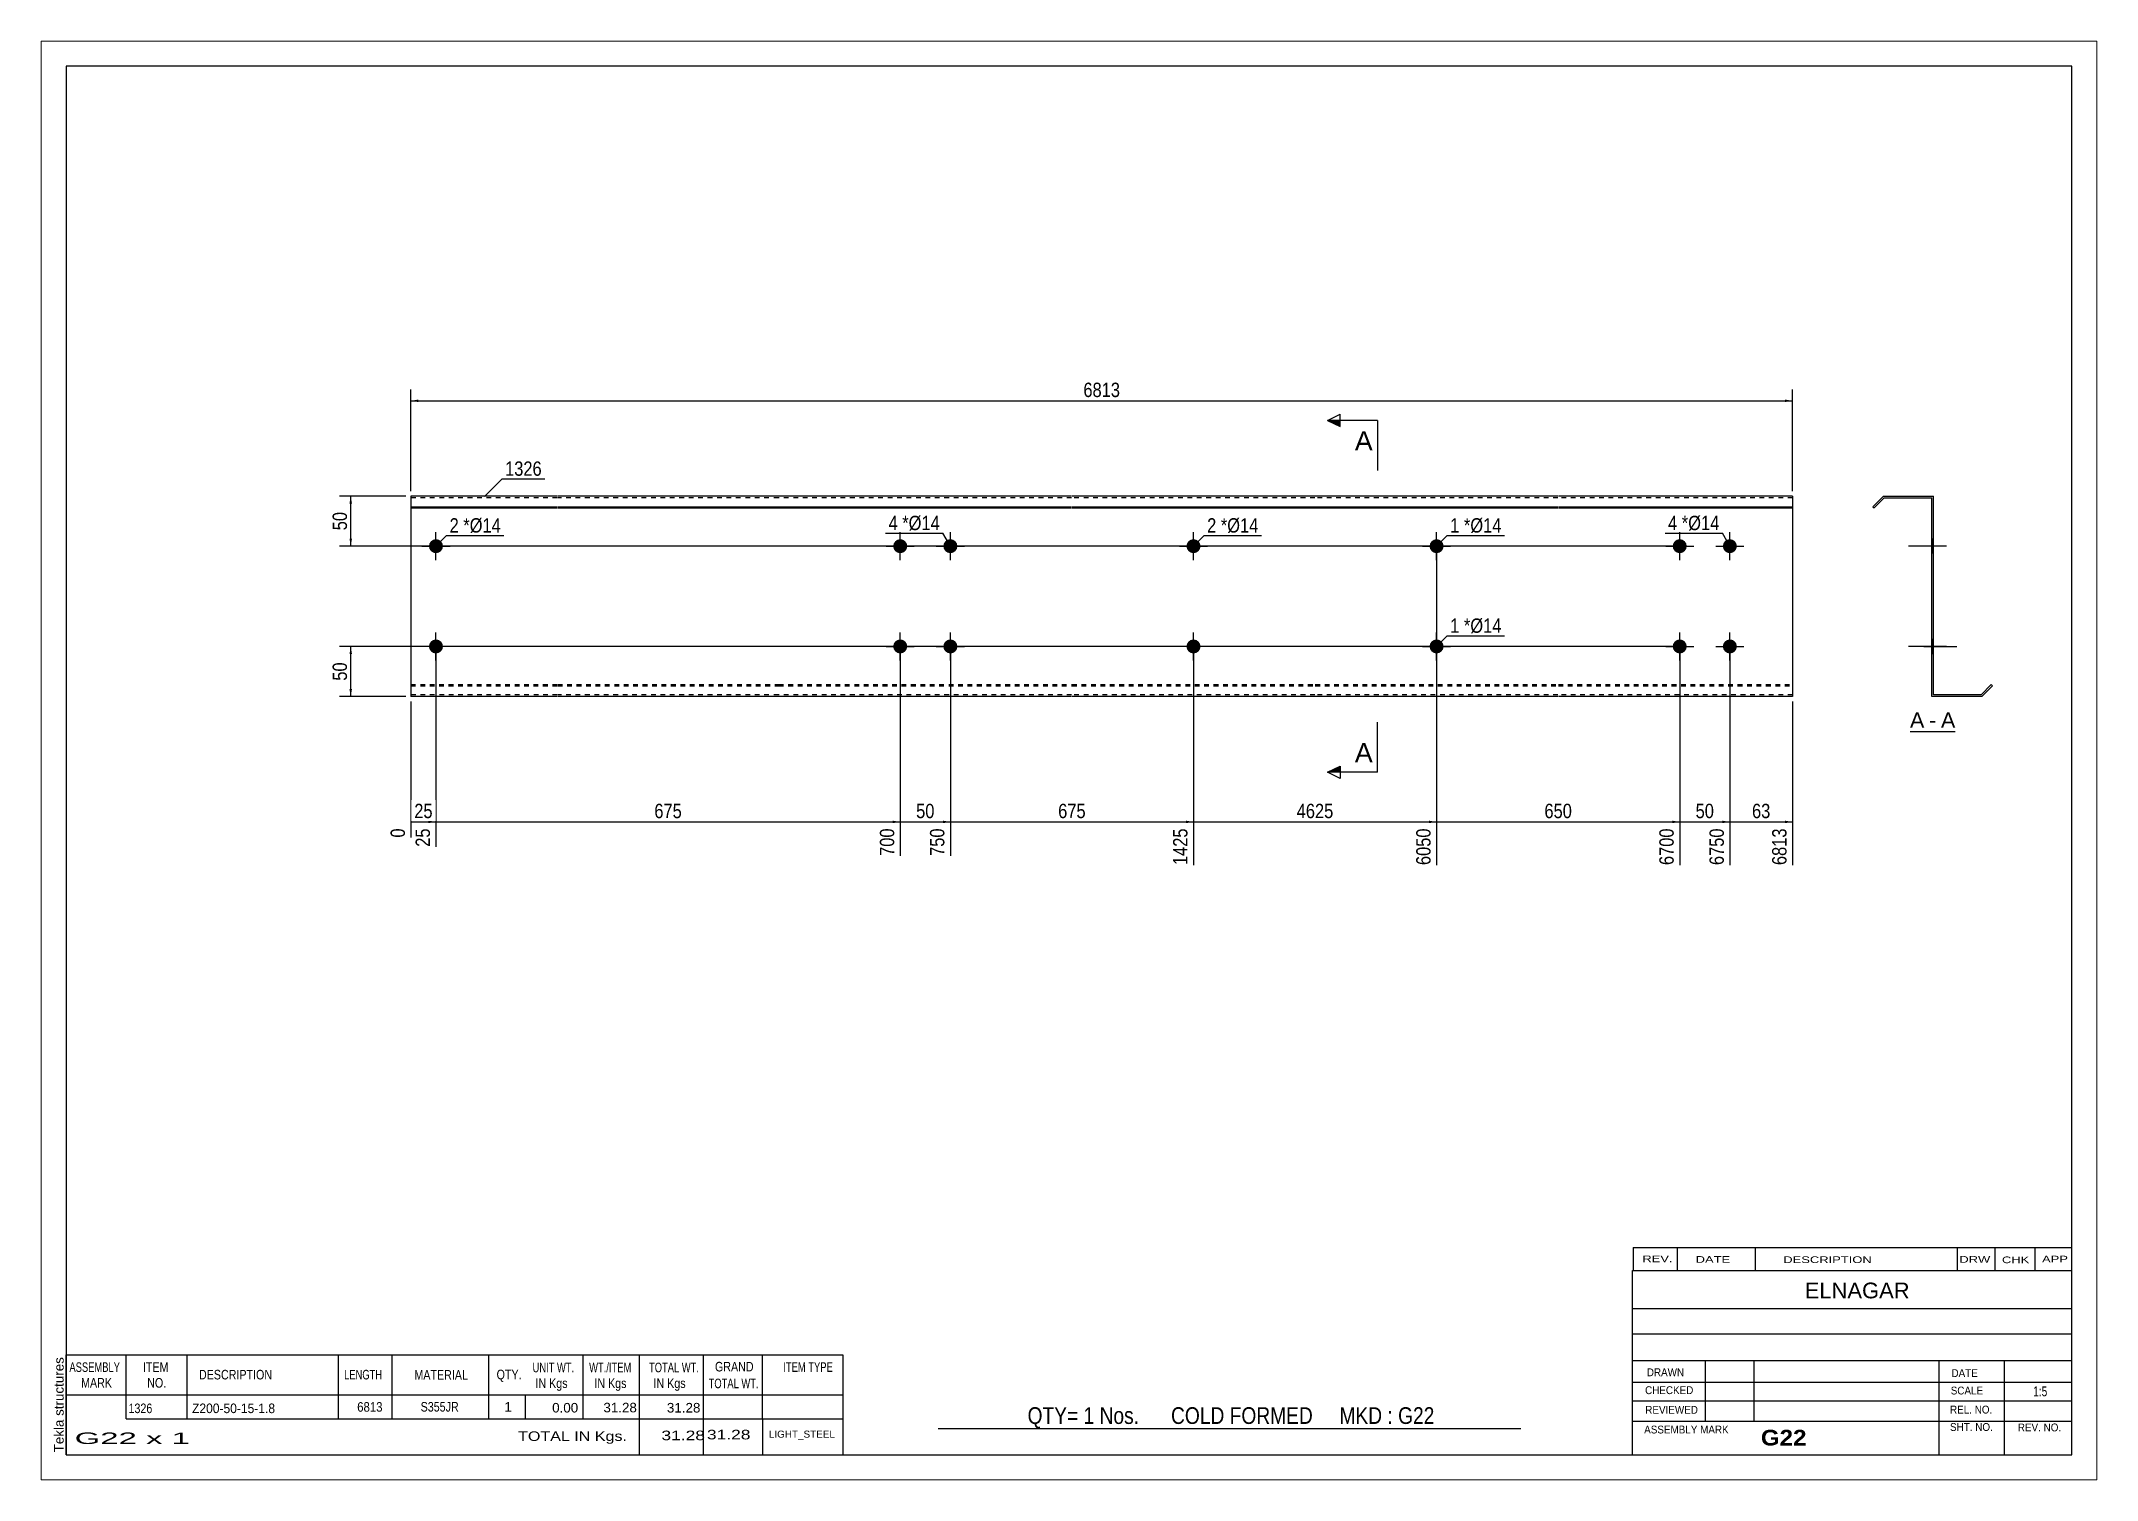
# Paper-space layout 'Layout1' of a CAD drawing. Header units: millimetres. Extents: x 0 to 410, y 0 to 287.
# The model-space entities are those that its viewports show. They can reach past a viewport. Long polylines and large blocks are cut down to what shows.
import ezdxf

# ---------------------------------------------------------------- set-up
doc = ezdxf.new("R2010")
doc.units = ezdxf.units.MM
doc.linetypes.add('DXK_LINE_DOT1', pattern=[1.8814, 0.9407, -0.9407])
doc.layers.add('Viewport layer', color=7, linetype='Continuous', plot=False)
doc.styles.add('Arial', font='ARIAL.TTF', dxfattribs={"height": 0.2})
doc.styles.add('Arial Bold', font='ARIALBD.TTF', dxfattribs={"height": 0.2})
doc.styles.add('Arial Narrow', font='ARIALN.TTF', dxfattribs={"height": 0.2})

# ---------------------------------------------------------------- blocks, each defined once
blk = doc.blocks.new('Unknown-629089432-1596')
at = {"color": 5, "linetype": 'Continuous'}
for p, q in [((331.25, 105.75), (-68.75, 105.75)), ((-68.75, 105.75), (-68.75, -171.25)), ((331.25, -171.25), (331.25, 105.75)), ((-68.75, -171.25), (331.25, -171.25))]:
    blk.add_line(p, q, dxfattribs=at)
at = {"color": 174, "linetype": 'Continuous', "style": 'Arial'}
blk.add_text('Tekla structures', height=1.9102, rotation=90, dxfattribs=at).set_placement((-69.25, -170.75))
blk = doc.blocks.new('Unknown-629089432-12 - 1231')
at = {"color": 7, "linetype": 'Continuous'}
blk.add_line((298.98, -26.95), (308.01, -26.95), dxfattribs=at)
at = {"color": 0, "linetype": 'Continuous'}
blk.add_wipeout([(301.82, -26.2), (301.82, -23), (298.98, -23), (298.98, -26.2)], dxfattribs=at)
blk.add_wipeout([(304.2, -26.2), (304.2, -23), (302.78, -23), (302.78, -26.2)], dxfattribs=at)
at = {"color": 96, "linetype": 'Continuous', "style": 'Arial'}
blk.add_text('A', height=3.06, dxfattribs=at).set_placement((298.98, -26.2))
at = {"color": 0, "linetype": 'Continuous'}
blk.add_wipeout([(308.01, -26.2), (308.01, -23), (305.16, -23), (305.16, -26.2)], dxfattribs=at)
at = {"color": 96, "linetype": 'Continuous', "style": 'Arial'}
for s, p in [('A', (305.16, -26.2)), ('-', (302.78, -26.2))]:
    blk.add_text(s, height=3.06, dxfattribs=at).set_placement(p)
blk = doc.blocks.new('Bolt-629089432-1223 - 1203')
at = {"linetype": 'Continuous'}
blk.add_hatch(color=3, dxfattribs=at).paths.add_polyline_path([(154.68, 10, -1), (157.48, 10, -1)])
at = {"color": 3, "linetype": 'Continuous'}
for p, q in [((156.08, 7.2), (156.08, 12.8)), ((153.28, 10), (158.88, 10))]:
    blk.add_line(p, q, dxfattribs=at)
blk = doc.blocks.new('Part-629089432-1218 - 1203')
at = {"color": 2, "linetype": 'Continuous'}
for p, q in [((0, 20), (0, -20)), ((29.19, 20), (0, 20)), ((0, 17.88), (29.19, 17.88)), ((0, 17.62), (29.19, 17.62)), ((73.29, 20), (29.29, 20)), ((29.29, 17.88), (73.29, 17.88)), ((29.29, 17.62), (73.29, 17.62)), ((131.78, 20), (73.39, 20)), ((73.39, 17.88), (131.78, 17.88)), ((73.39, 17.62), (131.78, 17.62)), ((180.27, 20), (131.88, 20)), ((131.88, 17.88), (180.27, 17.88)), ((131.88, 17.62), (180.27, 17.62)), ((228.76, 20), (180.37, 20)), ((180.37, 17.88), (228.76, 17.88)), ((180.37, 17.62), (228.76, 17.62)), ((275.55, 20), (228.86, 20)), ((228.86, 17.88), (275.55, 17.88)), ((228.86, 17.62), (275.55, 17.62)), ((275.55, 20), (275.55, -20)), ((29.19, -20), (0, -20)), ((73.29, -20), (29.29, -20)), ((131.78, -20), (73.39, -20)), ((180.27, -20), (131.88, -20)), ((228.76, -20), (180.37, -20)), ((275.55, -20), (228.86, -20))]:
    blk.add_line(p, q, dxfattribs=at)
at = {"color": 7, "linetype": 'DXK_LINE_DOT1'}
for p, q in [((29.19, 19.64), (0, 19.64)), ((73.29, 19.64), (29.29, 19.64)), ((131.78, 19.64), (73.39, 19.64)), ((180.27, 19.64), (131.88, 19.64)), ((228.76, 19.64), (180.37, 19.64)), ((275.55, 19.64), (228.86, 19.64)), ((0, -17.62), (29.19, -17.62)), ((0, -17.88), (29.19, -17.88)), ((29.19, -19.64), (0, -19.64)), ((29.29, -17.62), (73.29, -17.62)), ((29.29, -17.88), (73.29, -17.88)), ((73.29, -19.64), (29.29, -19.64)), ((73.39, -17.62), (131.78, -17.62)), ((73.39, -17.88), (131.78, -17.88)), ((131.78, -19.64), (73.39, -19.64)), ((131.88, -17.62), (180.27, -17.62)), ((131.88, -17.88), (180.27, -17.88)), ((180.27, -19.64), (131.88, -19.64)), ((180.37, -17.62), (228.76, -17.62)), ((180.37, -17.88), (228.76, -17.88)), ((228.76, -19.64), (180.37, -19.64)), ((228.86, -17.62), (275.55, -17.62)), ((228.86, -17.88), (275.55, -17.88)), ((275.55, -19.64), (228.86, -19.64))]:
    blk.add_line(p, q, dxfattribs=at)
blk = doc.blocks.new('Bolt-629089432-1219 - 1203')
at = {"linetype": 'Continuous'}
for points in [[(251.65, 10, -1), (254.45, 10, -1)], [(261.65, 10, -1), (264.45, 10, -1)], [(251.65, -10, -1), (254.45, -10, -1)], [(261.65, -10, -1), (264.45, -10, -1)]]:
    blk.add_hatch(color=3, dxfattribs=at).paths.add_polyline_path(points)
at = {"color": 3, "linetype": 'Continuous'}
for p, q in [((253.05, 7.2), (253.05, 12.8)), ((263.05, 7.2), (263.05, 12.8)), ((250.25, 10), (255.85, 10)), ((260.25, 10), (265.85, 10)), ((253.05, -12.8), (253.05, -7.2)), ((263.05, -12.8), (263.05, -7.2)), ((250.25, -10), (255.85, -10)), ((260.25, -10), (265.85, -10))]:
    blk.add_line(p, q, dxfattribs=at)
blk = doc.blocks.new('Bolt-629089432-1220 - 1203')
at = {"linetype": 'Continuous'}
blk.add_hatch(color=3, dxfattribs=at).paths.add_polyline_path([(203.16, 10, -1), (205.96, 10, -1)])
at = {"color": 3, "linetype": 'Continuous'}
for p, q in [((204.56, 7.2), (204.56, 12.8)), ((201.76, 10), (207.36, 10))]:
    blk.add_line(p, q, dxfattribs=at)
blk = doc.blocks.new('Bolt-629089432-1221 - 1203')
at = {"linetype": 'Continuous'}
for points in [[(96.19, 10, -1), (98.99, 10, -1)], [(106.19, 10, -1), (108.99, 10, -1)], [(96.19, -10, -1), (98.99, -10, -1)], [(106.19, -10, -1), (108.99, -10, -1)]]:
    blk.add_hatch(color=3, dxfattribs=at).paths.add_polyline_path(points)
at = {"color": 3, "linetype": 'Continuous'}
for p, q in [((97.59, 7.2), (97.59, 12.8)), ((107.59, 7.2), (107.59, 12.8)), ((94.79, 10), (100.39, 10)), ((104.79, 10), (110.39, 10)), ((97.59, -12.8), (97.59, -7.2)), ((107.59, -12.8), (107.59, -7.2)), ((94.79, -10), (100.39, -10)), ((104.79, -10), (110.39, -10))]:
    blk.add_line(p, q, dxfattribs=at)
blk = doc.blocks.new('Bolt-629089432-1222 - 1203')
at = {"linetype": 'Continuous'}
blk.add_hatch(color=3, dxfattribs=at).paths.add_polyline_path([(3.6, 10, -1), (6.4, 10, -1)])
at = {"color": 3, "linetype": 'Continuous'}
for p, q in [((5, 7.2), (5, 12.8)), ((2.2, 10), (7.8, 10))]:
    blk.add_line(p, q, dxfattribs=at)
blk = doc.blocks.new('Bolt-629089432-1224 - 1203')
at = {"linetype": 'Continuous'}
blk.add_hatch(color=3, dxfattribs=at).paths.add_polyline_path([(154.68, -10, -1), (157.48, -10, -1)])
at = {"color": 3, "linetype": 'Continuous'}
for p, q in [((156.08, -12.8), (156.08, -7.2)), ((158.88, -10), (153.28, -10))]:
    blk.add_line(p, q, dxfattribs=at)
blk = doc.blocks.new('Bolt-629089432-1225 - 1203')
at = {"linetype": 'Continuous'}
blk.add_hatch(color=3, dxfattribs=at).paths.add_polyline_path([(3.6, -10, -1), (6.4, -10, -1)])
at = {"color": 3, "linetype": 'Continuous'}
for p, q in [((5, -12.8), (5, -7.2)), ((7.8, -10), (2.2, -10))]:
    blk.add_line(p, q, dxfattribs=at)
blk = doc.blocks.new('Bolt-629089432-1226 - 1203')
at = {"linetype": 'Continuous'}
blk.add_hatch(color=3, dxfattribs=at).paths.add_polyline_path([(203.16, -10, -1), (205.96, -10, -1)])
at = {"color": 3, "linetype": 'Continuous'}
for p, q in [((204.56, -12.8), (204.56, -7.2)), ((201.76, -10), (207.36, -10))]:
    blk.add_line(p, q, dxfattribs=at)
blk = doc.blocks.new('Part-629089432-1233 - 1231')
at = {"color": 2, "linetype": 'Continuous'}
for p, q in [((293.67, 20), (291.55, 17.88)), ((291.55, 17.88), (291.81, 17.62)), ((291.81, 17.62), (293.82, 19.64)), ((293.67, 20), (303.67, 20)), ((293.82, 19.64), (303.31, 19.64)), ((303.31, -20), (303.31, 19.64)), ((303.67, -19.64), (303.67, 20)), ((313.31, -20), (303.31, -20)), ((313.16, -19.64), (303.67, -19.64)), ((313.16, -19.64), (315.18, -17.62)), ((313.31, -20), (315.43, -17.88)), ((315.43, -17.88), (315.18, -17.62))]:
    blk.add_line(p, q, dxfattribs=at)
blk = doc.blocks.new('Bolt-629089432-1234 - 1231')
at = {"linetype": 'Continuous'}
for points in [[(303.31, 11.4), (303.31, 8.6), (303.67, 8.6), (303.67, 11.4)], [(303.31, 11.4), (303.31, 8.6), (303.67, 8.6), (303.67, 11.4)], [(303.31, -8.6), (303.31, -11.4), (303.67, -11.4), (303.67, -8.6)], [(303.31, -8.6), (303.31, -11.4), (303.67, -11.4), (303.67, -8.6)]]:
    blk.add_hatch(color=3, dxfattribs=at).paths.add_polyline_path(points)
at = {"color": 3, "linetype": 'Continuous'}
for p, q in [((306.27, 10), (298.67, 10)), ((306.27, 10), (298.67, 10)), ((303.67, 11.4), (303.31, 11.4)), ((303.67, 11.4), (303.31, 11.4)), ((303.67, 8.6), (303.31, 8.6)), ((303.67, 8.6), (303.31, 8.6)), ((306.27, -10), (298.67, -10)), ((306.27, -10), (298.67, -10)), ((303.67, -8.6), (303.31, -8.6)), ((303.67, -8.6), (303.31, -8.6)), ((303.67, -11.4), (303.31, -11.4)), ((303.67, -11.4), (303.31, -11.4))]:
    blk.add_line(p, q, dxfattribs=at)
blk = doc.blocks.new('Bolt-629089432-1235 - 1231')
at = {"linetype": 'Continuous'}
blk.add_hatch(color=3, dxfattribs=at).paths.add_polyline_path([(303.31, 11.4), (303.31, 8.6), (303.67, 8.6), (303.67, 11.4)])
at = {"color": 3, "linetype": 'Continuous'}
for p, q in [((305.57, 10), (298.97, 10)), ((303.67, 11.4), (303.31, 11.4)), ((303.67, 8.6), (303.31, 8.6))]:
    blk.add_line(p, q, dxfattribs=at)
blk = doc.blocks.new('Bolt-629089432-1236 - 1231')
at = {"linetype": 'Continuous'}
for points in [[(303.31, 11.4), (303.31, 8.6), (303.67, 8.6), (303.67, 11.4)], [(303.31, 11.4), (303.31, 8.6), (303.67, 8.6), (303.67, 11.4)], [(303.31, -8.6), (303.31, -11.4), (303.67, -11.4), (303.67, -8.6)], [(303.31, -8.6), (303.31, -11.4), (303.67, -11.4), (303.67, -8.6)]]:
    blk.add_hatch(color=3, dxfattribs=at).paths.add_polyline_path(points)
at = {"color": 3, "linetype": 'Continuous'}
for p, q in [((306.27, 10), (298.67, 10)), ((306.27, 10), (298.67, 10)), ((303.67, 11.4), (303.31, 11.4)), ((303.67, 11.4), (303.31, 11.4)), ((303.67, 8.6), (303.31, 8.6)), ((303.67, 8.6), (303.31, 8.6)), ((306.27, -10), (298.67, -10)), ((306.27, -10), (298.67, -10)), ((303.67, -8.6), (303.31, -8.6)), ((303.67, -8.6), (303.31, -8.6)), ((303.67, -11.4), (303.31, -11.4)), ((303.67, -11.4), (303.31, -11.4))]:
    blk.add_line(p, q, dxfattribs=at)
blk = doc.blocks.new('Bolt-629089432-1237 - 1231')
at = {"linetype": 'Continuous'}
blk.add_hatch(color=3, dxfattribs=at).paths.add_polyline_path([(303.31, 11.4), (303.31, 8.6), (303.67, 8.6), (303.67, 11.4)])
at = {"color": 3, "linetype": 'Continuous'}
for p, q in [((305.54, 10), (298.94, 10)), ((303.67, 11.4), (303.31, 11.4)), ((303.67, 8.6), (303.31, 8.6))]:
    blk.add_line(p, q, dxfattribs=at)
blk = doc.blocks.new('Bolt-629089432-1238 - 1231')
at = {"linetype": 'Continuous'}
blk.add_hatch(color=3, dxfattribs=at).paths.add_polyline_path([(303.31, 11.4), (303.31, 8.6), (303.67, 8.6), (303.67, 11.4)])
at = {"color": 3, "linetype": 'Continuous'}
for p, q in [((305.54, 10), (298.94, 10)), ((303.67, 11.4), (303.31, 11.4)), ((303.67, 8.6), (303.31, 8.6))]:
    blk.add_line(p, q, dxfattribs=at)
blk = doc.blocks.new('Bolt-629089432-1239 - 1231')
at = {"linetype": 'Continuous'}
blk.add_hatch(color=3, dxfattribs=at).paths.add_polyline_path([(303.31, -8.6), (303.31, -11.4), (303.67, -11.4), (303.67, -8.6)])
at = {"color": 3, "linetype": 'Continuous'}
for p, q in [((301.71, -10), (308.31, -10)), ((303.31, -8.6), (303.67, -8.6)), ((303.31, -11.4), (303.67, -11.4))]:
    blk.add_line(p, q, dxfattribs=at)
blk = doc.blocks.new('Bolt-629089432-1240 - 1231')
at = {"linetype": 'Continuous'}
blk.add_hatch(color=3, dxfattribs=at).paths.add_polyline_path([(303.31, -8.6), (303.31, -11.4), (303.67, -11.4), (303.67, -8.6)])
at = {"color": 3, "linetype": 'Continuous'}
for p, q in [((301.71, -10), (308.31, -10)), ((303.31, -8.6), (303.67, -8.6)), ((303.31, -11.4), (303.67, -11.4))]:
    blk.add_line(p, q, dxfattribs=at)
blk = doc.blocks.new('Bolt-629089432-1241 - 1231')
at = {"linetype": 'Continuous'}
blk.add_hatch(color=3, dxfattribs=at).paths.add_polyline_path([(303.31, -8.6), (303.31, -11.4), (303.67, -11.4), (303.67, -8.6)])
at = {"color": 3, "linetype": 'Continuous'}
for p, q in [((305.27, -10), (298.67, -10)), ((303.67, -8.6), (303.31, -8.6)), ((303.67, -11.4), (303.31, -11.4))]:
    blk.add_line(p, q, dxfattribs=at)
blk = doc.blocks.new('StraightDimension-629089432-1251 - 1203')
at = {"linetype": 'Continuous'}
blk.add_hatch(color=7, dxfattribs=at).paths.add_polyline_path([(274.05, -44.75), (275.55, -45), (274.05, -45.25)])
at = {"color": 7, "linetype": 'Continuous'}
for p, q in [((263.05, -11), (263.05, -53.61)), ((275.55, -21), (275.55, -53.61)), ((263.05, -45), (275.55, -45))]:
    blk.add_line(p, q, dxfattribs=at)
at = {"color": 0}
blk.add_wipeout([(271.73, -44.85), (271.73, -40.65), (266.87, -40.65), (266.87, -44.85)], dxfattribs=at)
at = {"color": 0, "linetype": 'Continuous'}
blk.add_wipeout([(274.95, -45.7), (270.75, -45.7), (270.75, -54.21), (274.95, -54.21)], dxfattribs=at)
at = {"color": 3, "style": 'Arial Narrow'}
blk.add_text('63', height=2.863, dxfattribs=at).set_placement((267.47, -44.25))
at = {"color": 3, "linetype": 'Continuous', "style": 'Arial Narrow'}
blk.add_text('6813', height=2.863, rotation=90.0002, dxfattribs=at).set_placement((274.35, -53.61))
blk = doc.blocks.new('StraightDimension-629089432-1252 - 1203')
at = {"linetype": 'Continuous'}
blk.add_hatch(color=7, dxfattribs=at).paths.add_polyline_path([(261.55, -44.75), (263.05, -45), (261.55, -45.25)])
at = {"color": 7, "linetype": 'Continuous'}
for p, q in [((253.05, -11), (253.05, -53.61)), ((263.05, -11), (263.05, -53.61)), ((253.05, -45), (263.05, -45))]:
    blk.add_line(p, q, dxfattribs=at)
at = {"color": 0}
blk.add_wipeout([(260.48, -44.85), (260.48, -40.65), (255.62, -40.65), (255.62, -44.85)], dxfattribs=at)
at = {"color": 0, "linetype": 'Continuous'}
blk.add_wipeout([(262.45, -45.7), (258.25, -45.7), (258.25, -54.21), (262.45, -54.21)], dxfattribs=at)
at = {"color": 3, "style": 'Arial Narrow'}
blk.add_text('50', height=2.863, dxfattribs=at).set_placement((256.22, -44.25))
at = {"color": 3, "linetype": 'Continuous', "style": 'Arial Narrow'}
blk.add_text('6750', height=2.863, rotation=90.0002, dxfattribs=at).set_placement((261.85, -53.61))
blk = doc.blocks.new('StraightDimension-629089432-1253 - 1203')
at = {"linetype": 'Continuous'}
blk.add_hatch(color=7, dxfattribs=at).paths.add_polyline_path([(251.55, -44.75), (253.05, -45), (251.55, -45.25)])
at = {"color": 7, "linetype": 'Continuous'}
for p, q in [((204.56, 9), (204.56, -53.61)), ((253.05, -11), (253.05, -53.61)), ((204.56, -45), (253.05, -45))]:
    blk.add_line(p, q, dxfattribs=at)
at = {"color": 0}
blk.add_wipeout([(232.15, -44.85), (232.15, -40.65), (225.47, -40.65), (225.47, -44.85)], dxfattribs=at)
at = {"color": 0, "linetype": 'Continuous'}
blk.add_wipeout([(252.45, -45.7), (248.25, -45.7), (248.25, -54.21), (252.45, -54.21)], dxfattribs=at)
at = {"color": 3, "style": 'Arial Narrow'}
blk.add_text('650', height=2.863, dxfattribs=at).set_placement((226.07, -44.25))
at = {"color": 3, "linetype": 'Continuous', "style": 'Arial Narrow'}
blk.add_text('6700', height=2.863, rotation=90.0002, dxfattribs=at).set_placement((251.85, -53.61))
blk = doc.blocks.new('StraightDimension-629089432-1254 - 1203')
at = {"linetype": 'Continuous'}
blk.add_hatch(color=7, dxfattribs=at).paths.add_polyline_path([(203.06, -44.75), (204.56, -45), (203.06, -45.25)])
at = {"color": 7, "linetype": 'Continuous'}
for p, q in [((204.56, 9), (204.56, -53.61)), ((156.08, -11), (156.08, -53.61)), ((156.08, -45), (204.56, -45))]:
    blk.add_line(p, q, dxfattribs=at)
at = {"color": 0}
blk.add_wipeout([(184.58, -44.85), (184.58, -40.65), (176.06, -40.65), (176.06, -44.85)], dxfattribs=at)
at = {"color": 0, "linetype": 'Continuous'}
blk.add_wipeout([(203.96, -45.7), (199.76, -45.7), (199.76, -54.21), (203.96, -54.21)], dxfattribs=at)
at = {"color": 3, "style": 'Arial Narrow'}
blk.add_text('4625', height=2.863, dxfattribs=at).set_placement((176.66, -44.25))
at = {"color": 3, "linetype": 'Continuous', "style": 'Arial Narrow'}
blk.add_text('6050', height=2.863, rotation=90.0002, dxfattribs=at).set_placement((203.36, -53.61))
blk = doc.blocks.new('StraightDimension-629089432-1255 - 1203')
at = {"linetype": 'Continuous'}
blk.add_hatch(color=7, dxfattribs=at).paths.add_polyline_path([(154.58, -44.75), (156.08, -45), (154.58, -45.25)])
at = {"color": 7, "linetype": 'Continuous'}
for p, q in [((107.59, -11), (107.59, -51.78)), ((156.08, -11), (156.08, -53.61)), ((107.59, -45), (156.08, -45))]:
    blk.add_line(p, q, dxfattribs=at)
at = {"color": 0}
blk.add_wipeout([(135.17, -44.85), (135.17, -40.65), (128.49, -40.65), (128.49, -44.85)], dxfattribs=at)
at = {"color": 0, "linetype": 'Continuous'}
blk.add_wipeout([(155.48, -45.7), (151.28, -45.7), (151.28, -54.21), (155.48, -54.21)], dxfattribs=at)
at = {"color": 3, "style": 'Arial Narrow'}
blk.add_text('675', height=2.863, dxfattribs=at).set_placement((129.09, -44.25))
at = {"color": 3, "linetype": 'Continuous', "style": 'Arial Narrow'}
blk.add_text('1425', height=2.863, rotation=90.0002, dxfattribs=at).set_placement((154.88, -53.61))
blk = doc.blocks.new('StraightDimension-629089432-1256 - 1203')
at = {"linetype": 'Continuous'}
blk.add_hatch(color=7, dxfattribs=at).paths.add_polyline_path([(106.09, -44.75), (107.59, -45), (106.09, -45.25)])
at = {"color": 7, "linetype": 'Continuous'}
for p, q in [((97.59, -11), (97.59, -51.78)), ((107.59, -11), (107.59, -51.78)), ((97.59, -45), (107.59, -45))]:
    blk.add_line(p, q, dxfattribs=at)
at = {"color": 0}
blk.add_wipeout([(105.02, -44.85), (105.02, -40.65), (100.16, -40.65), (100.16, -44.85)], dxfattribs=at)
at = {"color": 0, "linetype": 'Continuous'}
blk.add_wipeout([(106.99, -45.7), (102.79, -45.7), (102.79, -52.38), (106.99, -52.38)], dxfattribs=at)
at = {"color": 3, "style": 'Arial Narrow'}
blk.add_text('50', height=2.863, dxfattribs=at).set_placement((100.76, -44.25))
at = {"color": 3, "linetype": 'Continuous', "style": 'Arial Narrow'}
blk.add_text('750', height=2.863, rotation=90.0002, dxfattribs=at).set_placement((106.39, -51.78))
blk = doc.blocks.new('StraightDimension-629089432-1257 - 1203')
at = {"linetype": 'Continuous'}
blk.add_hatch(color=7, dxfattribs=at).paths.add_polyline_path([(96.09, -44.75), (97.59, -45), (96.09, -45.25)])
at = {"color": 7, "linetype": 'Continuous'}
for p, q in [((5, -11), (5, -49.96)), ((97.59, -11), (97.59, -51.78)), ((5, -45), (97.59, -45))]:
    blk.add_line(p, q, dxfattribs=at)
at = {"color": 0}
blk.add_wipeout([(54.64, -44.85), (54.64, -40.65), (47.95, -40.65), (47.95, -44.85)], dxfattribs=at)
at = {"color": 0, "linetype": 'Continuous'}
blk.add_wipeout([(96.99, -45.7), (92.79, -45.7), (92.79, -52.38), (96.99, -52.38)], dxfattribs=at)
at = {"color": 3, "style": 'Arial Narrow'}
blk.add_text('675', height=2.863, dxfattribs=at).set_placement((48.55, -44.25))
at = {"color": 3, "linetype": 'Continuous', "style": 'Arial Narrow'}
blk.add_text('700', height=2.863, rotation=90.0002, dxfattribs=at).set_placement((96.39, -51.78))
blk = doc.blocks.new('StraightDimension-629089432-1258 - 1203')
at = {"linetype": 'Continuous'}
blk.add_hatch(color=7, dxfattribs=at).paths.add_polyline_path([(3.5, -44.75), (5, -45), (3.5, -45.25)])
at = {"color": 7, "linetype": 'Continuous'}
for p, q in [((5, -11), (5, -49.96)), ((0, -21), (0, -48.13)), ((0, -45), (5, -45))]:
    blk.add_line(p, q, dxfattribs=at)
at = {"color": 0}
blk.add_wipeout([(4.93, -44.85), (4.93, -40.65), (0.07, -40.65), (0.07, -44.85)], dxfattribs=at)
at = {"color": 0, "linetype": 'Continuous'}
blk.add_wipeout([(4.4, -45.7), (0.2, -45.7), (0.2, -50.56), (4.4, -50.56)], dxfattribs=at)
blk.add_wipeout([(-0.6, -45.7), (-4.8, -45.7), (-4.8, -48.73), (-0.6, -48.73)], dxfattribs=at)
at = {"color": 3, "style": 'Arial Narrow'}
blk.add_text('25', height=2.863, dxfattribs=at).set_placement((0.67, -44.25))
at = {"color": 3, "linetype": 'Continuous', "style": 'Arial Narrow'}
for s, height, p in [('0', 2.86, (-1.2, -48.13)), ('25', 2.863, (3.8, -49.96))]:
    blk.add_text(s, height=height, rotation=90.0002, dxfattribs=at).set_placement(p)
blk = doc.blocks.new('StraightDimension-629089432-1290 - 1203')
at = {"linetype": 'Continuous'}
for points in [[(-12.25, 18.5), (-12, 20), (-11.75, 18.5)], [(-11.75, 11.5), (-12, 10), (-12.25, 11.5)]]:
    blk.add_hatch(color=7, dxfattribs=at).paths.add_polyline_path(points)
at = {"color": 7, "linetype": 'Continuous'}
for p, q in [((-1, 20), (-14.25, 20)), ((-12, 10), (-12, 20)), ((252.05, 10), (-14.25, 10))]:
    blk.add_line(p, q, dxfattribs=at)
at = {"color": 0}
blk.add_wipeout([(-12.15, 17.43), (-16.35, 17.43), (-16.35, 12.57), (-12.15, 12.57)], dxfattribs=at)
at = {"color": 3, "style": 'Arial Narrow'}
blk.add_text('50', height=2.863, rotation=90.0002, dxfattribs=at).set_placement((-12.75, 13.17))
blk = doc.blocks.new('StraightDimension-629089432-1299 - 1203')
at = {"linetype": 'Continuous'}
for points in [[(-12.25, -11.5), (-12, -10), (-11.75, -11.5)], [(-11.75, -18.5), (-12, -20), (-12.25, -18.5)]]:
    blk.add_hatch(color=7, dxfattribs=at).paths.add_polyline_path(points)
at = {"color": 7, "linetype": 'Continuous'}
for p, q in [((252.05, -10), (-14.25, -10)), ((-12, -20), (-12, -10)), ((-1, -20), (-14.25, -20))]:
    blk.add_line(p, q, dxfattribs=at)
at = {"color": 0}
blk.add_wipeout([(-12.15, -12.57), (-16.35, -12.57), (-16.35, -17.43), (-12.15, -17.43)], dxfattribs=at)
at = {"color": 3, "style": 'Arial Narrow'}
blk.add_text('50', height=2.863, rotation=90.0002, dxfattribs=at).set_placement((-12.75, -16.83))
blk = doc.blocks.new('StraightDimension-629089432-1308 - 1203')
at = {"linetype": 'Continuous'}
for points in [[(1.5, 38.75), (0, 39), (1.5, 39.25)], [(274.05, 39.25), (275.55, 39), (274.05, 38.75)]]:
    blk.add_hatch(color=7, dxfattribs=at).paths.add_polyline_path(points)
at = {"color": 7, "linetype": 'Continuous'}
for p, q in [((0, 21), (0, 41.25)), ((275.55, 21), (275.55, 41.25)), ((0, 39), (275.55, 39))]:
    blk.add_line(p, q, dxfattribs=at)
at = {"color": 0}
blk.add_wipeout([(142.03, 39.15), (142.03, 43.35), (133.52, 43.35), (133.52, 39.15)], dxfattribs=at)
at = {"color": 3, "style": 'Arial Narrow'}
blk.add_text('6813', height=2.863, dxfattribs=at).set_placement((134.12, 39.75))
blk = doc.blocks.new('CBS_CALLOFF-629089432-1620')
at = {"color": 7, "linetype": 'Continuous'}
blk.add_line((105.13, -165.98), (221.36, -166), dxfattribs=at)
at = {"color": 3, "linetype": 'Continuous', "style": 'Arial Narrow'}
blk.add_text('QTY= 1 Nos.      COLD FORMED     MKD : G22', height=3.3405, dxfattribs=at).set_placement((122.99, -165.09))
blk = doc.blocks.new('CBS_BOM-629089432-1619')
at = {"color": 7, "linetype": 'Continuous'}
for p, q in [((-68.78, -159.28), (-68.78, -151.28)), ((-68.78, -151.28), (86.14, -151.28)), ((-56.78, -159.28), (-56.78, -151.28)), ((-44.59, -159.28), (-44.59, -151.28)), ((-14.43, -159.28), (-14.43, -151.28)), ((-3.75, -159.28), (-3.75, -151.28)), ((15.57, -159.28), (15.57, -151.28)), ((34.37, -159.28), (34.37, -151.28)), ((45.58, -159.28), (45.58, -151.28)), ((58.37, -159.28), (58.37, -151.28)), ((70.12, -159.28), (70.12, -151.28)), ((86.14, -151.29), (86.14, -159.27)), ((-68.78, -159.28), (86.14, -159.28)), ((-68.78, -164.08), (-68.78, -159.28)), ((-56.78, -164.08), (-56.78, -159.28)), ((-44.59, -164.08), (-44.59, -159.28)), ((-14.43, -164.08), (-14.43, -159.28)), ((-3.75, -164.08), (-3.75, -159.28)), ((15.57, -164.08), (15.57, -159.28)), ((22.83, -164.08), (22.83, -159.28)), ((34.37, -164.08), (34.37, -159.28)), ((45.58, -164.08), (45.58, -159.28)), ((58.37, -164.08), (58.37, -159.28)), ((70.14, -164.08), (70.14, -159.28)), ((86.14, -159.28), (86.14, -164.08)), ((-68.78, -171.28), (-68.78, -164.1)), ((-56.78, -164.08), (86.14, -164.08)), ((45.58, -171.28), (45.58, -164.1)), ((58.37, -171.28), (58.37, -164.1)), ((70.18, -171.28), (70.18, -164.1)), ((86.14, -164.08), (86.14, -171.28)), ((-68.78, -171.28), (86.14, -171.28))]:
    blk.add_line(p, q, dxfattribs=at)
at = {"color": 3, "linetype": 'Continuous', "style": 'Arial'}
for s, height, width, p in [('ASSEMBLY', 1.91, 0.7, (-68.1, -154.71)), ('ITEM', 1.91, 0.8, (-53.45, -154.71)), ('DESCRIPTION', 1.9102, 0.8, (-42.27, -156.21)), ('LENGTH', 1.91, 0.7, (-13.32, -156.21)), ('MATERIAL', 1.91, 0.8, (0.7, -156.26)), ('QTY.', 1.91, 0.8, (17.09, -156.18)), ('UNIT WT.', 1.91, 0.7, (24.26, -154.78)), ('WT./ITEM', 1.91, 0.7, (35.55, -154.78)), ('TOTAL WT.', 1.91, 0.7, (47.49, -154.78)), ('GRAND', 1.91, 0.8, (60.64, -154.62)), ('ITEM TYPE', 1.91, 0.7, (74.28, -154.7)), ('MARK', 1.91, 0.8, (-65.78, -157.84)), ('NO.', 1.91, 0.8, (-52.6, -157.84)), ('IN Kgs', 1.91, 0.8, (24.84, -157.92)), ('IN Kgs', 1.91, 0.8, (36.59, -157.92)), ('IN Kgs', 1.91, 0.8, (48.38, -157.92)), ('TOTAL WT.', 1.91, 0.7, (59.38, -157.96))]:
    blk.add_text(s, height=height, dxfattribs=dict(at, width=width)).set_placement(p)
at = {"color": 7, "linetype": 'Continuous', "style": 'Arial'}
for s, height, width, p in [('1326', 1.91, 0.8, (-56.32, -162.93)), ('Z200-50-15-1.8', 1.9102, 0.9, (-43.65, -162.93)), ('6813', 1.91, 0.85, (-10.71, -162.65)), ('S355JR', 1.91, 0.8, (1.94, -162.62))]:
    blk.add_text(s, height=height, dxfattribs=dict(at, width=width)).set_placement(p)
for s, p in [('1', (18.66, -162.62)), ('0.00', (28.17, -162.81)), ('31.28', (38.39, -162.78)), ('31.28', (51.06, -162.81))]:
    blk.add_text(s, height=1.91, dxfattribs=at).set_placement(p)
at = {"color": 6, "linetype": 'Continuous', "style": 'Arial'}
for s, height, width, p in [('G22 x 1', 2.292, 2.05, (-67.06, -169.09)), ('TOTAL IN Kgs.', 1.9102, 1.2, (21.38, -168.48)), ('31.28', 1.91, 1.3, (49.97, -168.33)), ('31.28', 1.91, 1.3, (59.04, -168.17))]:
    blk.add_text(s, height=height, dxfattribs=dict(at, width=width)).set_placement(p)
blk.add_text('LIGHT_STEEL', height=1.4135, dxfattribs=at).set_placement((71.39, -167.83))
blk = doc.blocks.new('CBS_NAME_BLOG-629089432-1621')
at = {"color": 7, "linetype": 'Continuous'}
for p, q in [((243.66, -134.5), (331.18, -134.5)), ((243.66, -171.21), (243.66, -134.5)), ((243.66, -142.04), (331.18, -142.04)), ((243.73, -147.09), (331.25, -147.09)), ((243.66, -152.46), (331.18, -152.46)), ((258.18, -164.57), (258.18, -152.47)), ((267.87, -164.54), (267.87, -152.47)), ((304.78, -171.21), (304.78, -152.48)), ((317.83, -171.21), (317.83, -152.47)), ((243.67, -156.76), (331.25, -156.74)), ((243.66, -160.51), (331.18, -160.51)), ((243.66, -164.55), (331.18, -164.55)), ((243.66, -171.25), (331.25, -171.25))]:
    blk.add_line(p, q, dxfattribs=at)
at = {"color": 3, "linetype": 'Continuous', "style": 'Arial'}
blk.add_text('ELNAGAR', height=3.133, dxfattribs=at).set_placement((277.98, -140.03))
at = {"color": 3, "linetype": 'Continuous'}
for s, height, style, width, p in [('DRAWN', 1.566, 'Arial', 0.9, (246.49, -155.57)), ('DATE', 1.566, 'Arial', 0.9, (307.25, -155.73)), ('CHECKED', 1.566, 'Arial', 0.9, (246.14, -159.14)), ('SCALE', 1.566, 'Arial', 0.9, (307.1, -159.21)), ('1:5', 1.957, 'Arial Narrow', 0.9, (323.55, -159.57)), ('REVIEWED', 1.566, 'Arial', 0.9, (246.18, -163.06)), ('REL. NO.', 1.566, 'Arial', 0.9, (306.96, -163.01)), ('ASSEMBLY MARK', 1.5663, 'Arial', 0.9, (245.96, -166.99)), ('G22', 3.131, 'Arial Bold', 1.1, (269.24, -169.39)), ('SHT. NO.', 1.566, 'Arial', 0.9, (306.96, -166.48)), ('REV. NO.', 1.566, 'Arial', 0.9, (320.48, -166.57))]:
    blk.add_text(s, height=height, dxfattribs=dict(at, style=style, width=width)).set_placement(p)
blk = doc.blocks.new('CBS_REVISION-629089432-1622')
at = {"color": 7, "linetype": 'Continuous'}
for p, q in [((243.74, -129.87), (331.24, -129.87)), ((243.74, -129.87), (243.74, -134.5)), ((252.54, -129.87), (252.54, -134.5)), ((268.13, -129.87), (268.13, -134.44)), ((308.39, -129.87), (308.39, -134.5)), ((315.93, -129.87), (315.93, -134.5)), ((323.88, -129.87), (323.88, -134.5)), ((243.74, -134.5), (331.24, -134.5))]:
    blk.add_line(p, q, dxfattribs=at)
at = {"color": 7, "style": 'Arial Narrow', "width": 1.7}
for s, height, p in [('REV.', 1.326, (245.6, -132.82)), ('DATE', 1.326, (256.23, -132.94)), ('DESCRIPTION', 1.3257, (273.71, -132.99)), ('DRW', 1.326, (308.82, -132.93)), ('CHK', 1.326, (317.31, -133.02)), ('APP', 1.326, (325.31, -132.87))]:
    blk.add_text(s, height=height, dxfattribs=at).set_placement(p)
blk = doc.blocks.new('SectionMark-629089432-1249 - 1203')
at = {"linetype": 'Continuous'}
for points in [[(185.31, 35.1), (185.31, 33.85), (182.81, 35.1)], [(185.31, -33.85), (185.31, -35.1), (182.81, -35.1)]]:
    blk.add_hatch(color=30, dxfattribs=at).paths.add_polyline_path(points)
at = {"color": 30, "linetype": 'Continuous'}
for p, q in [((182.81, 35.1), (185.31, 36.35)), ((182.81, 35.1), (185.31, 33.85)), ((185.31, 33.85), (185.31, 36.35)), ((182.81, -35.1), (185.31, -33.85)), ((185.31, -36.35), (182.81, -35.1)), ((185.31, -33.85), (185.31, -36.35))]:
    blk.add_line(p, q, dxfattribs=at)
at = {"color": 0, "linetype": 'Continuous'}
for points in [[(191.81, 29.1), (191.81, 33.1), (188.26, 33.1), (188.26, 29.1)], [(191.81, -33.1), (191.81, -29.1), (188.26, -29.1), (188.26, -33.1)]]:
    blk.add_wipeout(points, dxfattribs=at)
at = {"color": 30, "linetype": 'Continuous'}
for p, q in [((192.81, 35.1), (182.81, 35.1)), ((192.81, 35.1), (192.81, 25.1)), ((192.81, -35.1), (192.81, -25.1)), ((192.81, -35.1), (182.81, -35.1))]:
    blk.add_line(p, q, dxfattribs=at)
at = {"color": 96, "linetype": 'Continuous', "style": 'Arial'}
for p in [(188.26, 29.1), (188.26, -33.1)]:
    blk.add_text('A', height=3.82, dxfattribs=at).set_placement(p)
blk = doc.blocks.new('Mark-629089432-1311 - 1203')
at = {"color": 0}
blk.add_wipeout([(26.09, 24.04), (26.09, 27.04), (18.78, 27.04), (18.78, 24.04)], dxfattribs=at)
blk.add_wipeout([(26.09, 24.04), (26.09, 27.04), (18.78, 27.04), (18.78, 24.04)], dxfattribs=at)
at = {"color": 7, "linetype": 'Continuous'}
for p, q in [((14.65, 19.9), (18.18, 23.44)), ((18.18, 23.44), (26.69, 23.44))]:
    blk.add_line(p, q, dxfattribs=at)
at = {"color": 3, "style": 'Arial Narrow'}
blk.add_text('1326', height=2.863, dxfattribs=at).set_placement((18.78, 24.04))
blk = doc.blocks.new('MarkSet-629089432-1322 - 1203')
at = {"color": 0}
blk.add_wipeout([(9.55, 12.72), (9.55, 15.72), (7.72, 15.72), (7.72, 12.72)], dxfattribs=at)
blk.add_wipeout([(9.55, 12.72), (9.55, 15.72), (7.72, 15.72), (7.72, 12.72)], dxfattribs=at)
at = {"color": 7, "linetype": 'Continuous'}
blk.add_line((5, 10), (7.12, 12.12), dxfattribs=at)
at = {"color": 0}
blk.add_wipeout([(11.73, 12.72), (11.73, 15.72), (10.45, 15.72), (10.45, 12.72)], dxfattribs=at)
blk.add_wipeout([(11.73, 12.72), (11.73, 15.72), (10.45, 15.72), (10.45, 12.72)], dxfattribs=at)
at = {"color": 3, "style": 'Arial Narrow'}
blk.add_text('2', height=2.86, dxfattribs=at).set_placement((7.72, 12.72))
at = {"color": 0}
blk.add_wipeout([(17.94, 12.72), (17.94, 15.72), (11.73, 15.72), (11.73, 12.72)], dxfattribs=at)
blk.add_wipeout([(17.94, 12.72), (17.94, 15.72), (11.73, 15.72), (11.73, 12.72)], dxfattribs=at)
at = {"color": 7, "linetype": 'Continuous'}
blk.add_line((7.12, 12.12), (18.54, 12.12), dxfattribs=at)
at = {"color": 3, "style": 'Arial Narrow'}
for s, height, p in [('*', 2.86, (10.45, 12.72)), ('Ø14', 2.863, (11.73, 12.72))]:
    blk.add_text(s, height=height, dxfattribs=at).set_placement(p)
blk = doc.blocks.new('MarkSet-629089432-1327 - 1203')
at = {"color": 0}
blk.add_wipeout([(160.63, 12.72), (160.63, 15.72), (158.8, 15.72), (158.8, 12.72)], dxfattribs=at)
blk.add_wipeout([(160.63, 12.72), (160.63, 15.72), (158.8, 15.72), (158.8, 12.72)], dxfattribs=at)
at = {"color": 7, "linetype": 'Continuous'}
blk.add_line((156.08, 10), (158.2, 12.12), dxfattribs=at)
at = {"color": 0}
blk.add_wipeout([(162.8, 12.72), (162.8, 15.72), (161.53, 15.72), (161.53, 12.72)], dxfattribs=at)
blk.add_wipeout([(162.8, 12.72), (162.8, 15.72), (161.53, 15.72), (161.53, 12.72)], dxfattribs=at)
at = {"color": 3, "style": 'Arial Narrow'}
blk.add_text('2', height=2.86, dxfattribs=at).set_placement((158.8, 12.72))
at = {"color": 0}
blk.add_wipeout([(169.02, 12.72), (169.02, 15.72), (162.8, 15.72), (162.8, 12.72)], dxfattribs=at)
blk.add_wipeout([(169.02, 12.72), (169.02, 15.72), (162.8, 15.72), (162.8, 12.72)], dxfattribs=at)
at = {"color": 7, "linetype": 'Continuous'}
blk.add_line((158.2, 12.12), (169.62, 12.12), dxfattribs=at)
at = {"color": 3, "style": 'Arial Narrow'}
for s, height, p in [('*', 2.86, (161.53, 12.72)), ('Ø14', 2.863, (162.8, 12.72))]:
    blk.add_text(s, height=height, dxfattribs=at).set_placement(p)
blk = doc.blocks.new('Mark-629089432-1330 - 1203')
at = {"color": 0}
blk.add_wipeout([(252.56, 13.2), (252.56, 16.2), (250.73, 16.2), (250.73, 13.2)], dxfattribs=at)
blk.add_wipeout([(252.56, 13.2), (252.56, 16.2), (250.73, 16.2), (250.73, 13.2)], dxfattribs=at)
blk.add_wipeout([(254.74, 13.2), (254.74, 16.2), (253.46, 16.2), (253.46, 13.2)], dxfattribs=at)
blk.add_wipeout([(254.74, 13.2), (254.74, 16.2), (253.46, 16.2), (253.46, 13.2)], dxfattribs=at)
at = {"color": 3, "style": 'Arial Narrow'}
blk.add_text('4', height=2.86, dxfattribs=at).set_placement((250.73, 13.2))
at = {"color": 0}
blk.add_wipeout([(260.95, 13.2), (260.95, 16.2), (254.74, 16.2), (254.74, 13.2)], dxfattribs=at)
blk.add_wipeout([(260.95, 13.2), (260.95, 16.2), (254.74, 16.2), (254.74, 13.2)], dxfattribs=at)
at = {"color": 7, "linetype": 'Continuous'}
for p in [(250.13, 12.6), (263.05, 10)]:
    blk.add_line(p, (261.55, 12.6), dxfattribs=at)
at = {"color": 3, "style": 'Arial Narrow'}
for s, height, p in [('*', 2.86, (253.46, 13.2)), ('Ø14', 2.863, (254.74, 13.2))]:
    blk.add_text(s, height=height, dxfattribs=at).set_placement(p)
blk = doc.blocks.new('Mark-629089432-1331 - 1203')
at = {"color": 0}
blk.add_wipeout([(209.11, 12.72), (209.11, 15.72), (207.28, 15.72), (207.28, 12.72)], dxfattribs=at)
blk.add_wipeout([(209.11, 12.72), (209.11, 15.72), (207.28, 15.72), (207.28, 12.72)], dxfattribs=at)
at = {"color": 7, "linetype": 'Continuous'}
blk.add_line((204.56, 10), (206.68, 12.12), dxfattribs=at)
at = {"color": 0}
blk.add_wipeout([(211.29, 12.72), (211.29, 15.72), (210.01, 15.72), (210.01, 12.72)], dxfattribs=at)
blk.add_wipeout([(211.29, 12.72), (211.29, 15.72), (210.01, 15.72), (210.01, 12.72)], dxfattribs=at)
at = {"color": 3, "style": 'Arial Narrow'}
blk.add_text('1', height=2.86, dxfattribs=at).set_placement((207.28, 12.72))
at = {"color": 0}
blk.add_wipeout([(217.5, 12.72), (217.5, 15.72), (211.29, 15.72), (211.29, 12.72)], dxfattribs=at)
blk.add_wipeout([(217.5, 12.72), (217.5, 15.72), (211.29, 15.72), (211.29, 12.72)], dxfattribs=at)
at = {"color": 7, "linetype": 'Continuous'}
blk.add_line((206.68, 12.12), (218.1, 12.12), dxfattribs=at)
at = {"color": 3, "style": 'Arial Narrow'}
for s, height, p in [('*', 2.86, (210.01, 12.72)), ('Ø14', 2.863, (211.29, 12.72))]:
    blk.add_text(s, height=height, dxfattribs=at).set_placement(p)
blk = doc.blocks.new('Mark-629089432-1332 - 1203')
at = {"color": 0}
blk.add_wipeout([(97.1, 13.2), (97.1, 16.2), (95.27, 16.2), (95.27, 13.2)], dxfattribs=at)
blk.add_wipeout([(97.1, 13.2), (97.1, 16.2), (95.27, 16.2), (95.27, 13.2)], dxfattribs=at)
blk.add_wipeout([(99.27, 13.2), (99.27, 16.2), (98, 16.2), (98, 13.2)], dxfattribs=at)
blk.add_wipeout([(99.27, 13.2), (99.27, 16.2), (98, 16.2), (98, 13.2)], dxfattribs=at)
at = {"color": 3, "style": 'Arial Narrow'}
blk.add_text('4', height=2.86, dxfattribs=at).set_placement((95.27, 13.2))
at = {"color": 0}
blk.add_wipeout([(105.49, 13.2), (105.49, 16.2), (99.27, 16.2), (99.27, 13.2)], dxfattribs=at)
blk.add_wipeout([(105.49, 13.2), (105.49, 16.2), (99.27, 16.2), (99.27, 13.2)], dxfattribs=at)
at = {"color": 7, "linetype": 'Continuous'}
for p in [(94.67, 12.6), (107.59, 10)]:
    blk.add_line(p, (106.09, 12.6), dxfattribs=at)
at = {"color": 3, "style": 'Arial Narrow'}
for s, height, p in [('*', 2.86, (98, 13.2)), ('Ø14', 2.863, (99.27, 13.2))]:
    blk.add_text(s, height=height, dxfattribs=at).set_placement(p)
blk = doc.blocks.new('Mark-629089432-1333 - 1203')
at = {"color": 0}
blk.add_wipeout([(209.11, -7.28), (209.11, -4.28), (207.28, -4.28), (207.28, -7.28)], dxfattribs=at)
blk.add_wipeout([(209.11, -7.28), (209.11, -4.28), (207.28, -4.28), (207.28, -7.28)], dxfattribs=at)
at = {"color": 7, "linetype": 'Continuous'}
blk.add_line((204.56, -10), (206.68, -7.88), dxfattribs=at)
at = {"color": 0}
blk.add_wipeout([(211.29, -7.28), (211.29, -4.28), (210.01, -4.28), (210.01, -7.28)], dxfattribs=at)
blk.add_wipeout([(211.29, -7.28), (211.29, -4.28), (210.01, -4.28), (210.01, -7.28)], dxfattribs=at)
at = {"color": 3, "style": 'Arial Narrow'}
blk.add_text('1', height=2.86, dxfattribs=at).set_placement((207.28, -7.28))
at = {"color": 0}
blk.add_wipeout([(217.5, -7.28), (217.5, -4.28), (211.29, -4.28), (211.29, -7.28)], dxfattribs=at)
blk.add_wipeout([(217.5, -7.28), (217.5, -4.28), (211.29, -4.28), (211.29, -7.28)], dxfattribs=at)
at = {"color": 7, "linetype": 'Continuous'}
blk.add_line((206.68, -7.88), (218.1, -7.88), dxfattribs=at)
at = {"color": 3, "style": 'Arial Narrow'}
for s, height, p in [('*', 2.86, (210.01, -7.28)), ('Ø14', 2.863, (211.29, -7.28))]:
    blk.add_text(s, height=height, dxfattribs=at).set_placement(p)

msp = doc.modelspace()

# ---------------------------------------------------------------- block references
for name in ['Unknown-629089432-1596', 'Part-629089432-1218 - 1203', 'Part-629089432-1233 - 1231', 'Bolt-629089432-1222 - 1203', 'Bolt-629089432-1221 - 1203', 'Bolt-629089432-1223 - 1203', 'Bolt-629089432-1220 - 1203', 'Bolt-629089432-1219 - 1203', 'Bolt-629089432-1234 - 1231', 'Bolt-629089432-1236 - 1231', 'Bolt-629089432-1237 - 1231', 'Bolt-629089432-1238 - 1231', 'Bolt-629089432-1235 - 1231', 'Bolt-629089432-1225 - 1203', 'Bolt-629089432-1224 - 1203', 'Bolt-629089432-1226 - 1203', 'Bolt-629089432-1241 - 1231', 'Bolt-629089432-1239 - 1231', 'Bolt-629089432-1240 - 1231', 'CBS_REVISION-629089432-1622', 'CBS_NAME_BLOG-629089432-1621', 'CBS_BOM-629089432-1619', 'CBS_CALLOFF-629089432-1620']:
    msp.add_blockref(name, (0, 0))

# ---------------------------------------------------------------- next in the draw order: block references
for name in ['StraightDimension-629089432-1251 - 1203', 'Unknown-629089432-12 - 1231']:
    msp.add_blockref(name, (0, 0))

# ---------------------------------------------------------------- next in the draw order: block references
msp.add_blockref('StraightDimension-629089432-1252 - 1203', (0, 0))

# ---------------------------------------------------------------- next in the draw order: block references
msp.add_blockref('StraightDimension-629089432-1253 - 1203', (0, 0))

# ---------------------------------------------------------------- next in the draw order: block references
msp.add_blockref('StraightDimension-629089432-1254 - 1203', (0, 0))

# ---------------------------------------------------------------- next in the draw order: block references
for name in ['StraightDimension-629089432-1290 - 1203', 'StraightDimension-629089432-1255 - 1203']:
    msp.add_blockref(name, (0, 0))

# ---------------------------------------------------------------- next in the draw order: block references
for name in ['StraightDimension-629089432-1308 - 1203', 'MarkSet-629089432-1322 - 1203', 'Mark-629089432-1332 - 1203', 'MarkSet-629089432-1327 - 1203', 'Mark-629089432-1331 - 1203', 'Mark-629089432-1330 - 1203', 'StraightDimension-629089432-1256 - 1203']:
    msp.add_blockref(name, (0, 0))

# ---------------------------------------------------------------- next in the draw order: block references
for name in ['Mark-629089432-1311 - 1203', 'StraightDimension-629089432-1257 - 1203']:
    msp.add_blockref(name, (0, 0))

# ---------------------------------------------------------------- next in the draw order: block references
msp.add_blockref('StraightDimension-629089432-1258 - 1203', (0, 0))

# ---------------------------------------------------------------- next in the draw order: block references
msp.add_blockref('StraightDimension-629089432-1299 - 1203', (0, 0))

# ---------------------------------------------------------------- next in the draw order: block references
for name in ['SectionMark-629089432-1249 - 1203', 'Mark-629089432-1333 - 1203']:
    msp.add_blockref(name, (0, 0))

psp = doc.layouts.get("Layout1")

# ---------------------------------------------------------------- viewports
at = {"layer": 'Viewport layer', "view_target_point": (131.25, -32.75)}
psp.add_viewport(center=(205, 143.5), size=(410, 287), view_center_point=(0, 0), view_height=287, dxfattribs=at)

doc.saveas('drawing.dxf')
